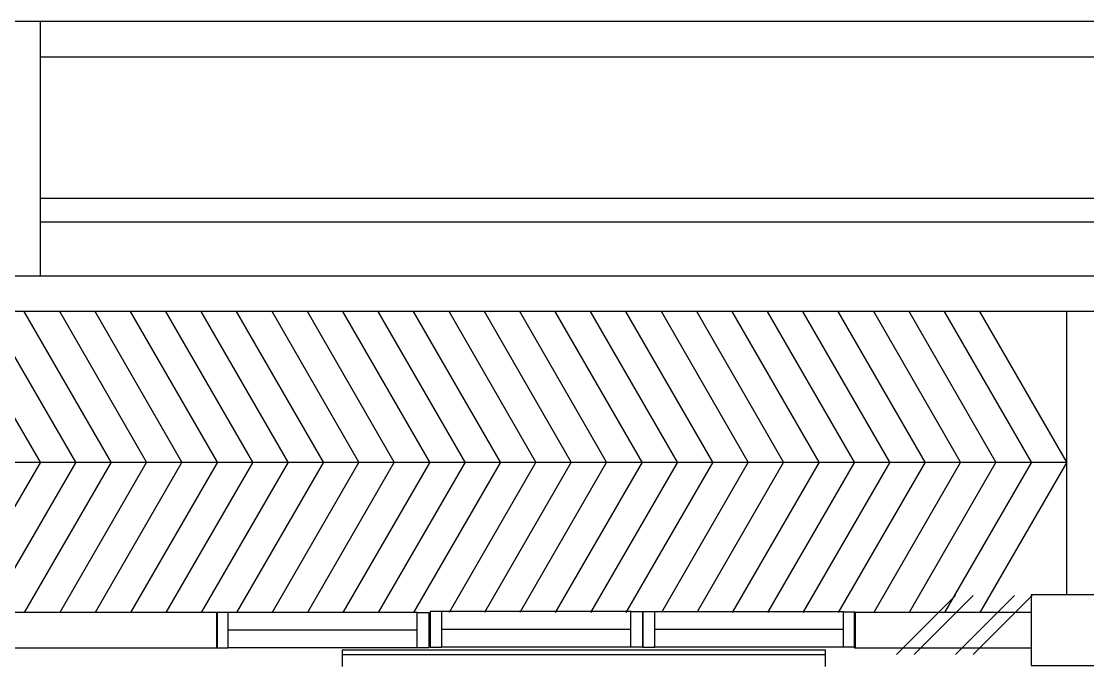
# Model space of a CAD drawing. Header units: millimetres. Extents: x 982 to 80582, y 687 to 58800.
# Drawn here: x 57436 to 61956, y 41558 to 44288 of the extents above; entities that cross this region are included whole.
import ezdxf

# ---------------------------------------------------------------- set-up
doc = ezdxf.new("R2010")
doc.units = ezdxf.units.MM
for name, color, linetype in [('A-COLUMN', 3, 'Continuous'), ('A-DRAIN', 9, 'Continuous'), ('A-JALAN', 11, 'Continuous'), ('A-PTILE', 8, 'Continuous'), ('A-RAIL', 2, 'Continuous'), ('A-WALL', 1, 'Continuous'), ('A-WIN', 9, 'Continuous'), ('A-WLH', 7, 'Continuous'), ('Edges', 7, 'Continuous')]:
    doc.layers.add(name, color=color, linetype=linetype)

# ---------------------------------------------------------------- blocks, each defined once
blk = doc.blocks.new('A$C04C40081')
at = {"layer": 'A-WIN', "color": 8}
for p, q in [((850, 150), (50, 150)), ((850, 75), (50, 75)), ((850, 0), (50, 0))]:
    blk.add_line(p, q, dxfattribs=at)
at = {"layer": 'A-WIN', "color": 8, "linetype": 'Continuous'}
for points in [[(50, 150), (0, 150), (0, 0), (50, 0)], [(850, 150), (900, 150), (900, 0), (850, 0)]]:
    blk.add_lwpolyline(points, close=True, dxfattribs=at)
blk = doc.blocks.new('air con')
at = {"layer": 'Edges'}
for p, q in [((71.4, 41.9), (152.4, 41.9)), ((71.4, 41.9), (71.4, 41.09)), ((152.4, 41.09), (152.4, 41.9)), ((71.4, 41.09), (152.4, 41.09)), ((71.4, 41.09), (71.4, 39.12)), ((152.4, 39.12), (152.4, 41.09))]:
    blk.add_line(p, q, dxfattribs=at)

msp = doc.modelspace()

# ---------------------------------------------------------------- linework, layer by layer
at = {"layer": 'A-COLUMN', "color": 8}
msp.add_lwpolyline([(61715.6, 41558.2), (62015.6, 41558.2), (62015.6, 41858.2), (61715.6, 41858.2)], close=True, dxfattribs=at)
at = {"layer": 'A-DRAIN', "color": 8, "linetype": 'Continuous', "ltscale": 1000}
for p, q in [((65347.1, 43538.1), (57517.1, 43538.1)), ((57517.1, 43438.1), (65247.1, 43438.1))]:
    msp.add_line(p, q, dxfattribs=at)
at = {"layer": 'A-JALAN', "color": 8}
for p, q in [((57367.1, 44288.1), (65347.1, 44288.1)), ((57517.1, 43208.1), (57517.1, 44288.1)), ((57517.1, 44138.1), (65197.1, 44138.1))]:
    msp.add_line(p, q, dxfattribs=at)
at = {"layer": 'A-PTILE', "color": 8}
for p, q in [((57817.1, 42420.6), (57449, 43058.1)), ((57967.1, 42420.6), (57599, 43058.1)), ((58117.1, 42420.6), (57749, 43058.1)), ((58267.1, 42420.6), (57899, 43058.1)), ((58417.1, 42420.6), (58049, 43058.1)), ((58567.1, 42420.6), (58199, 43058.1)), ((58717.1, 42420.6), (58349, 43058.1)), ((58867.1, 42420.6), (58499, 43058.1)), ((59017.1, 42420.6), (58649, 43058.1)), ((59167.1, 42420.6), (58799, 43058.1)), ((59317.1, 42420.6), (58949, 43058.1)), ((59467.1, 42420.6), (59099, 43058.1)), ((59617.1, 42420.6), (59249, 43058.1)), ((59767.1, 42420.6), (59399, 43058.1)), ((59917.1, 42420.6), (59549, 43058.1)), ((60067.1, 42420.6), (59699, 43058.1)), ((60217.1, 42420.6), (59849, 43058.1)), ((60367.1, 42420.6), (59999, 43058.1)), ((60517.1, 42420.6), (60149, 43058.1)), ((60667.1, 42420.6), (60299, 43058.1)), ((60817.1, 42420.6), (60449, 43058.1)), ((60967.1, 42420.6), (60599, 43058.1)), ((61117.1, 42420.6), (60749, 43058.1)), ((61267.1, 42420.6), (60899, 43058.1)), ((61417.1, 42420.6), (61049, 43058.1)), ((61567.1, 42420.6), (61199, 43058.1)), ((61717.1, 42420.6), (61349, 43058.1)), ((61867.1, 42420.6), (61499, 43058.1)), ((61867.1, 41858.1), (61867.1, 43058.1)), ((57667.1, 42420.6), (57367.1, 42940.2)), ((57517.1, 42420.6), (57367.1, 42680.4)), ((57367.1, 42420.6), (61867.1, 42420.6)), ((57667.1, 42420.6), (57367.1, 41901)), ((57517.1, 42420.6), (57367.1, 42160.8)), ((57817.1, 42420.6), (57449, 41783.1)), ((57967.1, 42420.6), (57599, 41783.1)), ((58117.1, 42420.6), (57749, 41783.1)), ((58267.1, 42420.6), (57899, 41783.1)), ((58417.1, 42420.6), (58049, 41783.1)), ((58567.1, 42420.6), (58199, 41783.1)), ((58717.1, 42420.6), (58349, 41783.1)), ((58867.1, 42420.6), (58499, 41783.1)), ((59017.1, 42420.6), (58649, 41783.1)), ((59167.1, 42420.6), (58799, 41783.1)), ((59317.1, 42420.6), (58949, 41783.1)), ((59467.1, 42420.6), (59099, 41783.1)), ((59617.1, 42420.6), (59249, 41783.1)), ((59767.1, 42420.6), (59399, 41783.1)), ((59917.1, 42420.6), (59549, 41783.1)), ((60067.1, 42420.6), (59699, 41783.1)), ((60217.1, 42420.6), (59849, 41783.1)), ((60367.1, 42420.6), (59999, 41783.1)), ((60517.1, 42420.6), (60149, 41783.1)), ((60667.1, 42420.6), (60299, 41783.1)), ((60817.1, 42420.6), (60449, 41783.1)), ((60967.1, 42420.6), (60599, 41783.1)), ((61117.1, 42420.6), (60749, 41783.1)), ((61267.1, 42420.6), (60899, 41783.1)), ((61417.1, 42420.6), (61049, 41783.1)), ((61567.1, 42420.6), (61199, 41783.1)), ((61717.1, 42420.6), (61349, 41783.1)), ((61867.1, 42420.6), (61499, 41783.1))]:
    msp.add_line(p, q, dxfattribs=at)
at = {"layer": 'A-RAIL', "color": 8}
for p, q in [((63967.1, 43208.1), (57367.1, 43208.1)), ((63817.1, 43058.1), (57367.1, 43058.1))]:
    msp.add_line(p, q, dxfattribs=at)
at = {"layer": 'A-WALL', "color": 8}
for p, q in [((58267.1, 41783.1), (56467.1, 41783.1)), ((58267.1, 41633.1), (58267.1, 41783.1)), ((61717.1, 41783.1), (60967.1, 41783.1)), ((60967.1, 41633.1), (60967.1, 41783.1)), ((56467.1, 41633.1), (58267.1, 41633.1)), ((60967.1, 41633.1), (61717.1, 41633.1))]:
    msp.add_line(p, q, dxfattribs=at)
at = {"layer": 'A-WLH', "color": 8}
for p, q in [((61146.1, 41604.9), (61396.1, 41854.9)), ((61221.1, 41604.9), (61471.1, 41854.9)), ((61396.1, 41604.9), (61646.1, 41854.9)), ((61471.1, 41604.9), (61721.1, 41854.9))]:
    msp.add_line(p, q, dxfattribs=at)

# ---------------------------------------------------------------- block references
at = {"xscale": 25.2884805851763, "yscale": 25.2884805851763, "zscale": 25.2884805851763}
msp.add_blockref('air con', (56990.7, 40566), dxfattribs=at)
at = {"layer": 'A-WIN', "color": 8}
for p in [(58263.5, 41633.8), (59169, 41637), (60070.6, 41636.7)]:
    msp.add_blockref('A$C04C40081', p, dxfattribs=at)

doc.saveas('drawing.dxf')
